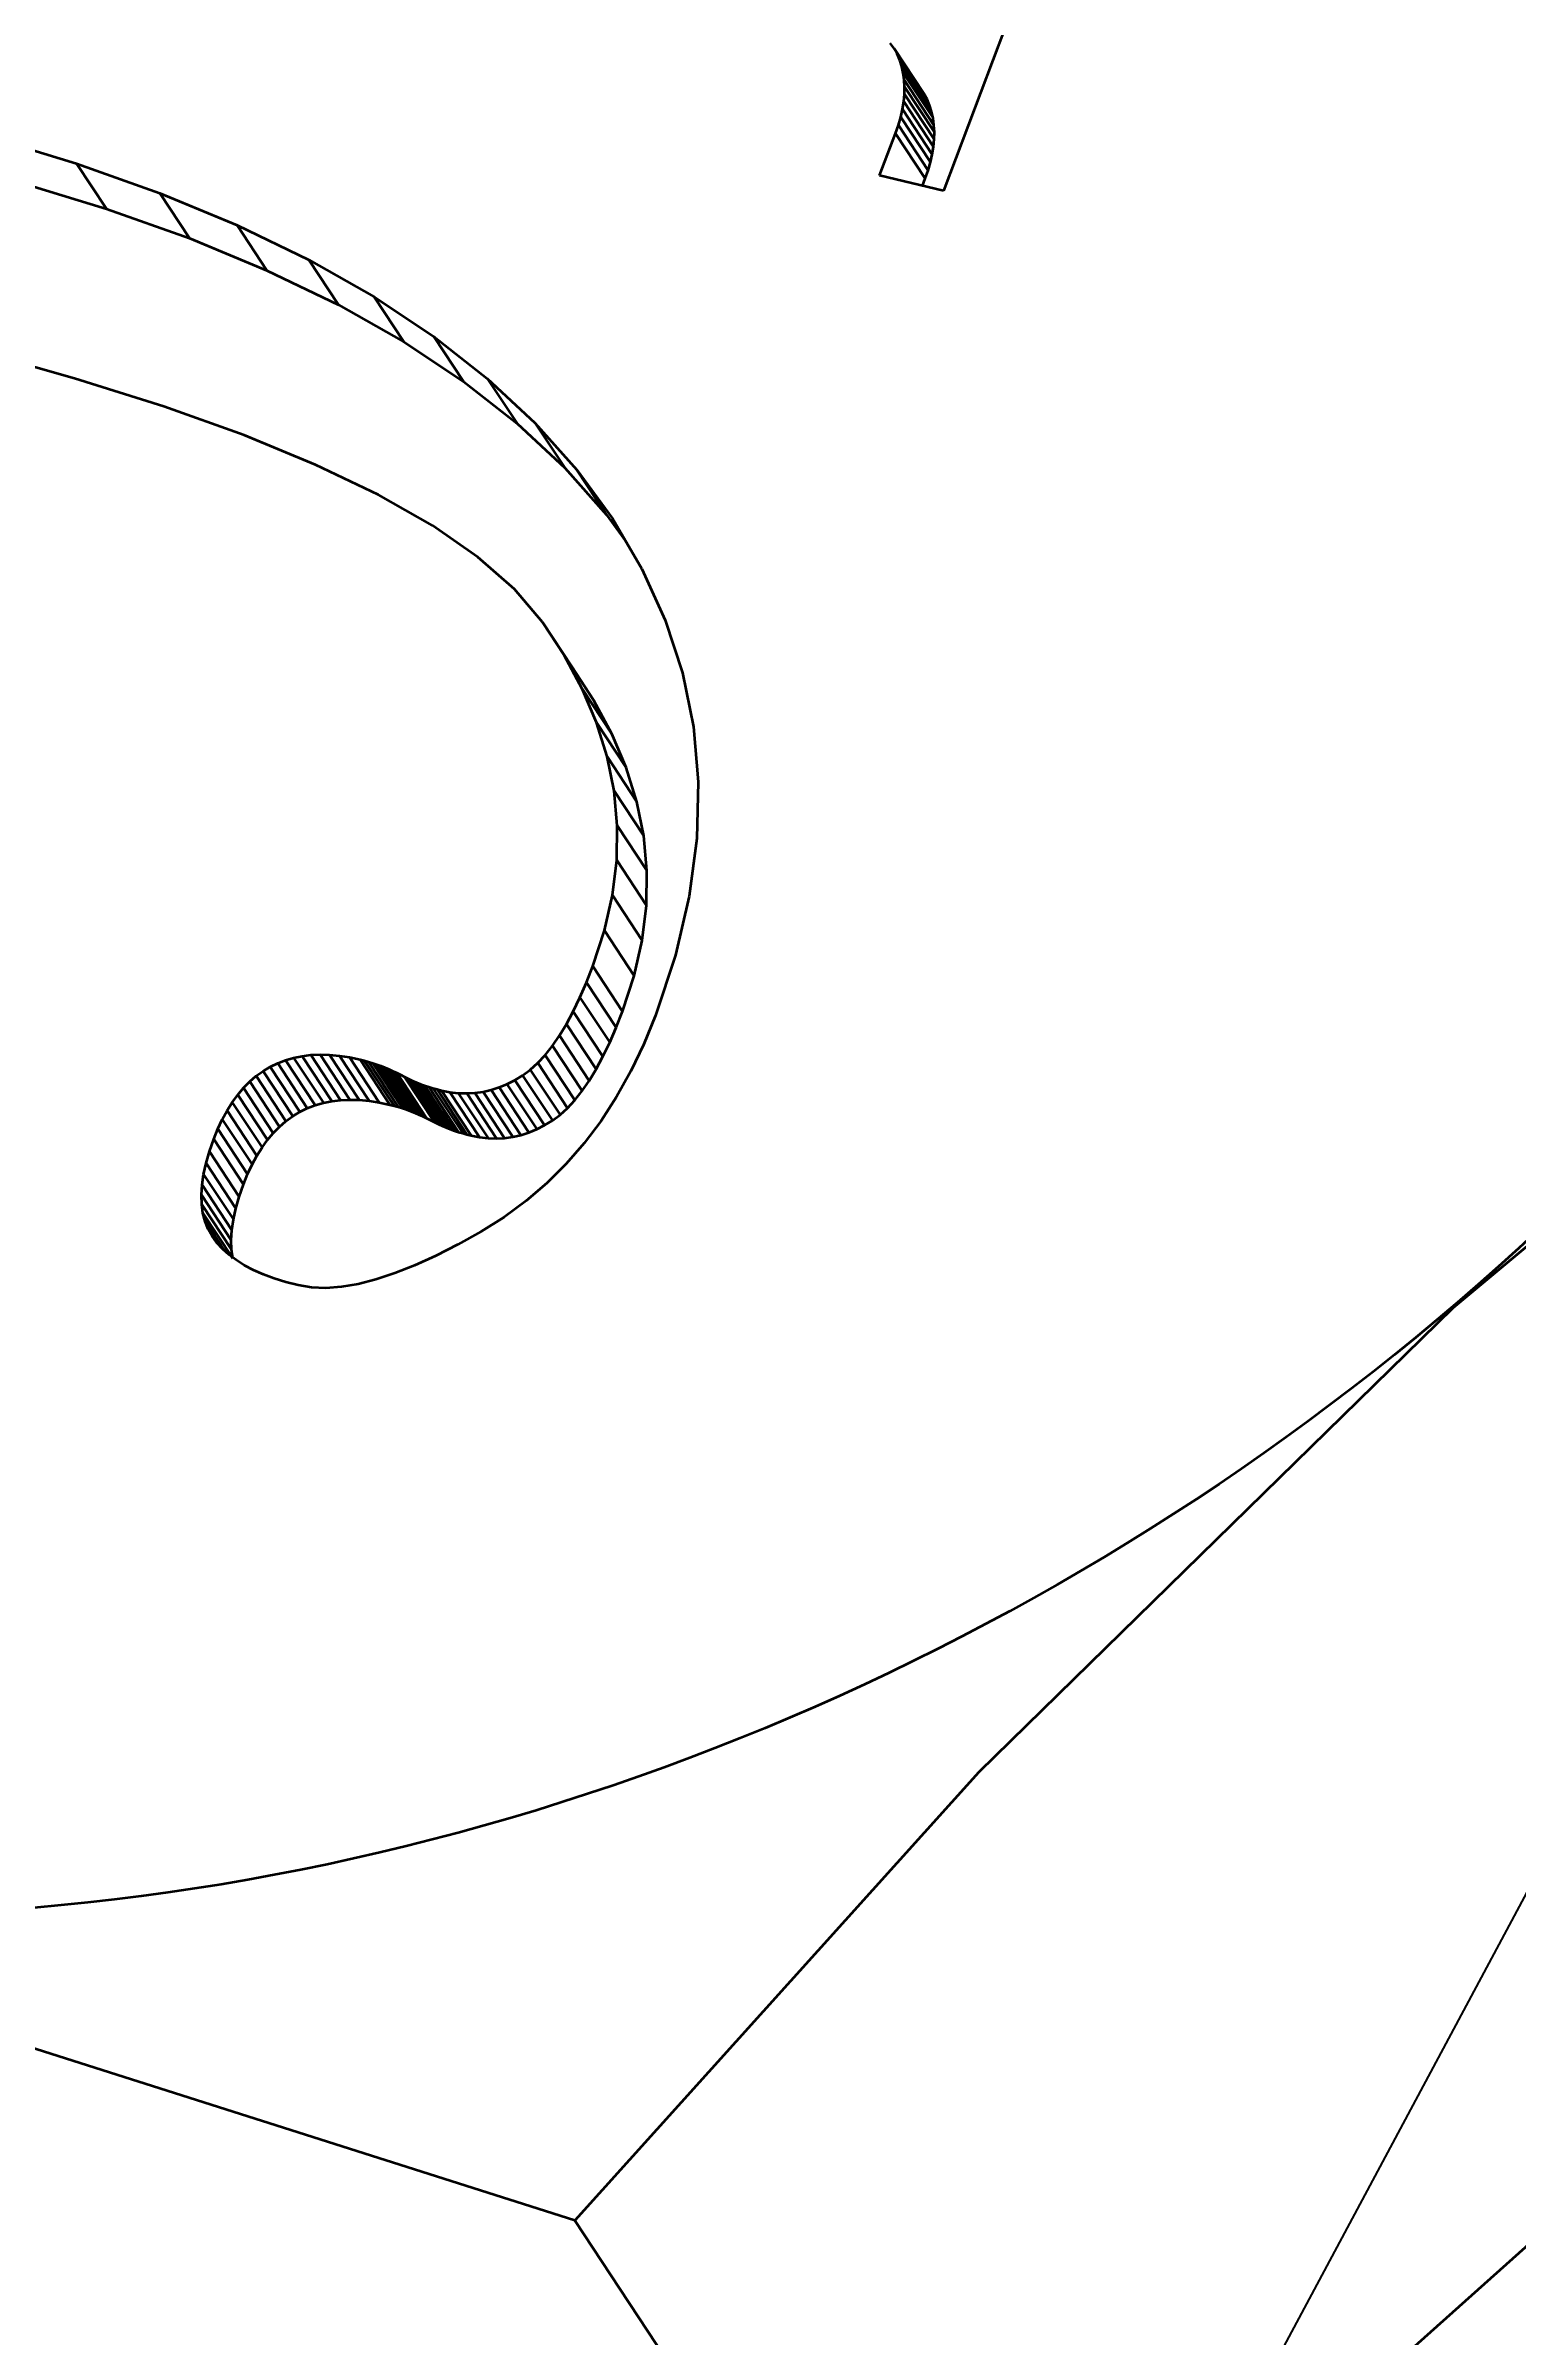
# Model space of a CAD drawing. Header units: millimetres. Extents: x 9439 to 18429, y 1498 to 3280.
# Drawn here: x 11100.33 to 11103.57, y 2327.66 to 2332.71 of the extents above; entities that cross this region are included whole.
import ezdxf

# ---------------------------------------------------------------- set-up
doc = ezdxf.new("R2010")
doc.units = ezdxf.units.MM
doc.layers.add('word_dim', color=253, linetype='Continuous')
doc.styles.get("Standard").update_dxf_attribs({"font": 'romans.shx', "bigfont": 'bigfont.shx'})
doc.dimstyles.new('RS1-6', dxfattribs={"dimscale": 6, "dimtxt": 3.5, "dimasz": 3, "dimexe": 1, "dimexo": 0, "dimgap": 1, "dimtad": 3, "dimdsep": 46, "dimtxsty": 'Standard', "dimblk1": 'OPEN', "dimblk2": 'OPEN', "dimsah": 1, "dimcen": 0, "dimclrd": 256, "dimclre": 256, "dimclrt": 3, "dimadec": 0, "dimazin": 0, "dimtfac": 1, "dimtmove": 0, "dimatfit": 3, "dimldrblk": 'OPEN', "dimfxl": 0, "dimtolj": 1, "dimtzin": 0, "dimarcsym": 0})

# ---------------------------------------------------------------- blocks, each defined once
blk = doc.blocks.new('A$C283119B7')
at = {"color": 7, "lineweight": 35, "ltscale": 0.019817}
blk.add_line((-73.5046, 213.1191), (-73.7842, 212.3774), dxfattribs=at)
at = {"color": 7, "lineweight": 35, "ltscale": 0.000356392}
blk.add_line((-73.8935, 212.6914), (-73.9019, 212.7029), dxfattribs=at)
at = {"color": 7, "lineweight": 35, "ltscale": 0.00035886}
blk.add_line((-73.8863, 212.679), (-73.8935, 212.6914), dxfattribs=at)
at = {"color": 7, "lineweight": 35, "ltscale": 0.002983}
for p, q in [((-73.8935, 212.6914), (-73.8278, 212.5918)), ((-73.873, 212.637), (-73.8073, 212.5374)), ((-73.8705, 212.5906), (-73.8048, 212.491)), ((-73.8788, 212.5399), (-73.8131, 212.4403)), ((-75.696, 212.4374), (-75.6303, 212.3378)), ((-75.5124, 212.3721), (-75.4467, 212.2725)), ((-75.1842, 212.2251), (-75.1186, 212.1255)), ((-74.9086, 212.0562), (-74.8429, 211.9566)), ((-74.6852, 211.8655), (-74.6195, 211.7659)), ((-74.5932, 211.7619), (-74.5275, 211.6623)), ((-74.5495, 211.2046), (-74.4838, 211.105)), ((-74.5319, 210.7456), (-74.4662, 210.646)), ((-74.5717, 210.6313), (-74.506, 210.5317)), ((-74.5575, 210.6671), (-74.4919, 210.5675)), ((-74.5861, 210.5981), (-74.5204, 210.4985)), ((-74.6159, 210.5395), (-74.5502, 210.4399)), ((-74.6469, 210.4914), (-74.5812, 210.3918)), ((-74.6313, 210.5141), (-74.5656, 210.4145)), ((-75.2692, 210.4453), (-75.2035, 210.3457)), ((-75.2355, 210.46), (-75.1698, 210.3604)), ((-75.1794, 210.4713), (-75.1137, 210.3717)), ((-75.0942, 210.4661), (-75.0285, 210.3665)), ((-75.071, 210.4612), (-75.0053, 210.3616)), ((-75.0617, 210.4588), (-74.996, 210.3592)), ((-75.0524, 210.4562), (-74.9867, 210.3566)), ((-75.0431, 210.4534), (-74.9775, 210.3538)), ((-75.0341, 210.4504), (-74.9684, 210.3508)), ((-75.0251, 210.447), (-74.9594, 210.3474)), ((-74.9899, 210.4316), (-74.9242, 210.332)), ((-74.6791, 210.4536), (-74.6134, 210.354)), ((-74.964, 210.4185), (-74.8983, 210.3189)), ((-74.9464, 210.4108), (-74.8808, 210.3112)), ((-74.8178, 210.3876), (-74.7521, 210.288)), ((-74.7643, 210.3999), (-74.6986, 210.3003)), ((-74.7296, 210.4158), (-74.664, 210.3162)), ((-75.3747, 210.329), (-75.309, 210.2294)), ((-75.3527, 210.3667), (-75.287, 210.2671)), ((-75.3844, 210.308), (-75.3188, 210.2084)), ((-75.4106, 210.2325), (-75.3449, 210.1329)), ((-75.4193, 210.1846), (-75.3537, 210.085)), ((-75.4159, 210.2079), (-75.3503, 210.1083)), ((-75.4201, 210.1418), (-75.3544, 210.0422))]:
    blk.add_line(p, q, dxfattribs=at)
at = {"color": 7, "lineweight": 35, "ltscale": 0.000364175}
for p, q in [((-73.8805, 212.6656), (-73.8863, 212.679)), ((-73.815, 212.566), (-73.8207, 212.5794))]:
    blk.add_line(p, q, dxfattribs=at)
at = {"color": 7, "lineweight": 35, "ltscale": 0.002981}
for p, q in [((-73.8863, 212.679), (-73.8207, 212.5794)), ((-73.8805, 212.6656), (-73.815, 212.566)), ((-73.8761, 212.6516), (-73.8106, 212.552)), ((-73.8709, 212.622), (-73.8053, 212.5224)), ((-73.87, 212.6065), (-73.8045, 212.5069)), ((-73.8748, 212.5573), (-73.8092, 212.4577)), ((-73.872, 212.5741), (-73.8064, 212.4745)), ((-73.8839, 212.5221), (-73.8184, 212.4224)), ((-75.3417, 212.3013), (-75.2762, 212.2017)), ((-75.0398, 212.1434), (-74.9743, 212.0438)), ((-74.7903, 211.9636), (-74.7248, 211.864)), ((-74.6685, 211.4262), (-74.6029, 211.3266)), ((-74.6206, 211.3529), (-74.5551, 211.2533)), ((-74.581, 211.279), (-74.5154, 211.1794)), ((-74.5262, 211.1295), (-74.4606, 211.0299)), ((-74.5109, 211.0539), (-74.4453, 210.9543)), ((-74.5039, 210.9777), (-74.4384, 210.8781)), ((-74.505, 210.9009), (-74.4395, 210.8013)), ((-75.2849, 210.4358), (-75.2194, 210.3362)), ((-75.2174, 210.4652), (-75.1519, 210.3656)), ((-75.1988, 210.4689), (-75.1332, 210.3693)), ((-75.1591, 210.4721), (-75.0935, 210.3725)), ((-75.1382, 210.4716), (-75.0727, 210.372)), ((-75.1165, 210.4695), (-75.0509, 210.3699)), ((-75.016, 210.4435), (-74.9505, 210.3439)), ((-75.0072, 210.4398), (-74.9417, 210.3402)), ((-74.9984, 210.4358), (-74.9329, 210.3362)), ((-74.6956, 210.4386), (-74.63, 210.339)), ((-75.3406, 210.3834), (-75.2751, 210.2838)), ((-75.3278, 210.3987), (-75.2622, 210.2991)), ((-75.3142, 210.4125), (-75.2487, 210.3129)), ((-75.3, 210.4249), (-75.2344, 210.3253)), ((-74.9727, 210.4227), (-74.9071, 210.3231)), ((-74.9552, 210.4145), (-74.8897, 210.3149)), ((-74.9285, 210.4039), (-74.8629, 210.3043)), ((-74.9193, 210.4009), (-74.8538, 210.3013)), ((-74.9102, 210.3981), (-74.8446, 210.2985)), ((-74.9009, 210.3955), (-74.8354, 210.2959)), ((-74.8915, 210.3931), (-74.826, 210.2935)), ((-74.8728, 210.3894), (-74.8073, 210.2898)), ((-74.8543, 210.3873), (-74.7887, 210.2877)), ((-74.7997, 210.3901), (-74.7342, 210.2905)), ((-74.7819, 210.3942), (-74.7163, 210.2946)), ((-74.7469, 210.4071), (-74.6813, 210.3075)), ((-74.7124, 210.4262), (-74.6469, 210.3266)), ((-75.403, 210.2584), (-75.3374, 210.1587)), ((-75.4207, 210.1625), (-75.3551, 210.0629)), ((-75.4174, 210.1224), (-75.3518, 210.0227))]:
    blk.add_line(p, q, dxfattribs=at)
at = {"color": 7, "lineweight": 35, "ltscale": 0.000368019}
blk.add_line((-73.8761, 212.6516), (-73.8805, 212.6656), dxfattribs=at)
at = {"color": 7, "lineweight": 35, "ltscale": 0.000371912}
blk.add_line((-73.873, 212.637), (-73.8761, 212.6516), dxfattribs=at)
at = {"color": 7, "lineweight": 35, "ltscale": 0.000379123}
blk.add_line((-73.8709, 212.622), (-73.873, 212.637), dxfattribs=at)
at = {"color": 7, "lineweight": 35, "ltscale": 0.000387971}
for p, q in [((-73.87, 212.6065), (-73.8709, 212.622)), ((-73.8045, 212.5069), (-73.8053, 212.5224))]:
    blk.add_line(p, q, dxfattribs=at)
at = {"color": 7, "lineweight": 35, "ltscale": 0.000398823}
blk.add_line((-73.8705, 212.5906), (-73.87, 212.6065), dxfattribs=at)
at = {"color": 7, "lineweight": 35, "ltscale": 0.000445455}
blk.add_line((-73.8788, 212.5399), (-73.8748, 212.5573), dxfattribs=at)
at = {"color": 7, "lineweight": 35, "ltscale": 0.000427798}
blk.add_line((-73.8748, 212.5573), (-73.872, 212.5741), dxfattribs=at)
at = {"color": 7, "lineweight": 35, "ltscale": 0.000412377}
blk.add_line((-73.872, 212.5741), (-73.8705, 212.5906), dxfattribs=at)
at = {"color": 7, "lineweight": 35, "ltscale": 0.000357421}
blk.add_line((-73.8207, 212.5794), (-73.8278, 212.5918), dxfattribs=at)
at = {"color": 7, "lineweight": 35, "ltscale": 0.000367928}
blk.add_line((-73.8106, 212.552), (-73.815, 212.566), dxfattribs=at)
at = {"color": 7, "lineweight": 35, "ltscale": 0.000372669}
blk.add_line((-73.8073, 212.5374), (-73.8106, 212.552), dxfattribs=at)
at = {"color": 7, "lineweight": 35, "ltscale": 0.005139}
blk.add_line((-75.8926, 212.4972), (-75.696, 212.4374), dxfattribs=at)
at = {"color": 7, "lineweight": 35, "ltscale": 0.002477}
blk.add_line((-73.9253, 212.411), (-73.8903, 212.5037), dxfattribs=at)
at = {"color": 7, "lineweight": 35, "ltscale": 0.00048485}
blk.add_line((-73.8903, 212.5037), (-73.8839, 212.5221), dxfattribs=at)
at = {"color": 7, "lineweight": 35, "ltscale": 0.002979}
for p, q in [((-73.8903, 212.5037), (-73.8249, 212.4041)), ((-74.5143, 210.8235), (-74.4489, 210.7239)), ((-74.6007, 210.5675), (-74.5353, 210.4679)), ((-75.2526, 210.4534), (-75.1872, 210.3538)), ((-74.6628, 210.4712), (-74.5973, 210.3716)), ((-74.9374, 210.4072), (-74.872, 210.3076)), ((-74.8358, 210.3867), (-74.7704, 210.2871)), ((-75.3639, 210.3486), (-75.2985, 210.249)), ((-75.3935, 210.2855), (-75.328, 210.1859))]:
    blk.add_line(p, q, dxfattribs=at)
at = {"color": 7, "lineweight": 35, "ltscale": 0.000464176}
blk.add_line((-73.8839, 212.5221), (-73.8788, 212.5399), dxfattribs=at)
at = {"color": 7, "lineweight": 35, "ltscale": 0.000378623}
blk.add_line((-73.8053, 212.5224), (-73.8073, 212.5374), dxfattribs=at)
at = {"color": 7, "lineweight": 35, "ltscale": 0.000398741}
blk.add_line((-73.8048, 212.491), (-73.8045, 212.5069), dxfattribs=at)
at = {"color": 7, "lineweight": 35, "ltscale": 0.000444775}
blk.add_line((-73.8131, 212.4403), (-73.8092, 212.4577), dxfattribs=at)
at = {"color": 7, "lineweight": 35, "ltscale": 0.000427704}
blk.add_line((-73.8092, 212.4577), (-73.8064, 212.4745), dxfattribs=at)
at = {"color": 7, "lineweight": 35, "ltscale": 0.000412754}
blk.add_line((-73.8064, 212.4745), (-73.8048, 212.491), dxfattribs=at)
at = {"color": 7, "lineweight": 35, "ltscale": 0.005142}
blk.add_line((-75.8271, 212.3976), (-75.6303, 212.3378), dxfattribs=at)
at = {"color": 7, "lineweight": 35, "ltscale": 0.004871}
for p, q in [((-75.696, 212.4374), (-75.5124, 212.3721)), ((-75.6303, 212.3378), (-75.4467, 212.2725))]:
    blk.add_line(p, q, dxfattribs=at)
at = {"color": 7, "lineweight": 35, "ltscale": 0.003627}
blk.add_line((-73.7842, 212.3774), (-73.9253, 212.411), dxfattribs=at)
at = {"color": 7, "lineweight": 35, "ltscale": 0.000418349}
blk.add_line((-73.8307, 212.3884), (-73.8249, 212.4041), dxfattribs=at)
at = {"color": 7, "lineweight": 35, "ltscale": 0.000485858}
blk.add_line((-73.8249, 212.4041), (-73.8184, 212.4224), dxfattribs=at)
at = {"color": 7, "lineweight": 35, "ltscale": 0.00046512}
blk.add_line((-73.8184, 212.4224), (-73.8131, 212.4403), dxfattribs=at)
at = {"color": 7, "lineweight": 35, "ltscale": 0.004619}
blk.add_line((-75.5124, 212.3721), (-75.3417, 212.3013), dxfattribs=at)
at = {"color": 7, "lineweight": 35, "ltscale": 0.004374}
blk.add_line((-75.3417, 212.3013), (-75.1842, 212.2251), dxfattribs=at)
at = {"color": 7, "lineweight": 35, "ltscale": 0.004616}
blk.add_line((-75.4467, 212.2725), (-75.2762, 212.2017), dxfattribs=at)
at = {"color": 7, "lineweight": 35, "ltscale": 0.004377}
blk.add_line((-75.2762, 212.2017), (-75.1186, 212.1255), dxfattribs=at)
at = {"color": 7, "lineweight": 35, "ltscale": 0.004148}
blk.add_line((-75.1842, 212.2251), (-75.0398, 212.1434), dxfattribs=at)
at = {"color": 7, "lineweight": 35, "ltscale": 0.003939}
blk.add_line((-75.0398, 212.1434), (-74.9086, 212.0562), dxfattribs=at)
at = {"color": 7, "lineweight": 35, "ltscale": 0.004145}
blk.add_line((-75.1186, 212.1255), (-74.9743, 212.0438), dxfattribs=at)
at = {"color": 7, "lineweight": 35, "ltscale": 0.003941}
blk.add_line((-74.9743, 212.0438), (-74.8429, 211.9566), dxfattribs=at)
at = {"color": 7, "lineweight": 35, "ltscale": 0.003756}
blk.add_line((-74.9086, 212.0562), (-74.7903, 211.9636), dxfattribs=at)
at = {"color": 7, "lineweight": 35, "ltscale": 0.005601}
blk.add_line((-75.7004, 211.9635), (-75.916, 212.0241), dxfattribs=at)
at = {"color": 7, "lineweight": 35, "ltscale": 0.005149}
blk.add_line((-75.5039, 211.9015), (-75.7004, 211.9635), dxfattribs=at)
at = {"color": 7, "lineweight": 35, "ltscale": 0.003754}
blk.add_line((-74.8429, 211.9566), (-74.7248, 211.864), dxfattribs=at)
at = {"color": 7, "lineweight": 35, "ltscale": 0.003594}
blk.add_line((-74.7903, 211.9636), (-74.6852, 211.8655), dxfattribs=at)
at = {"color": 7, "lineweight": 35, "ltscale": 0.004704}
blk.add_line((-75.3268, 211.838), (-75.5039, 211.9015), dxfattribs=at)
at = {"color": 7, "lineweight": 35, "ltscale": 0.003597}
blk.add_line((-74.7248, 211.864), (-74.6195, 211.7659), dxfattribs=at)
at = {"color": 7, "lineweight": 35, "ltscale": 0.003464}
for p, q in [((-74.6852, 211.8655), (-74.5932, 211.7619)), ((-74.6195, 211.7659), (-74.5275, 211.6623))]:
    blk.add_line(p, q, dxfattribs=at)
at = {"color": 7, "lineweight": 35, "ltscale": 0.00427}
blk.add_line((-75.1689, 211.773), (-75.3268, 211.838), dxfattribs=at)
at = {"color": 7, "lineweight": 35, "ltscale": 0.003841}
blk.add_line((-75.0303, 211.7066), (-75.1689, 211.773), dxfattribs=at)
at = {"color": 7, "lineweight": 35, "ltscale": 0.003335}
blk.add_line((-74.5932, 211.7619), (-74.5144, 211.6542), dxfattribs=at)
at = {"color": 7, "lineweight": 35, "ltscale": 0.003431}
blk.add_line((-74.911, 211.6387), (-75.0303, 211.7066), dxfattribs=at)
at = {"color": 7, "lineweight": 35, "ltscale": 0.003044}
blk.add_line((-74.8109, 211.5694), (-74.911, 211.6387), dxfattribs=at)
at = {"color": 7, "lineweight": 35, "ltscale": 0.001822}
blk.add_line((-74.5275, 211.6623), (-74.4845, 211.6035), dxfattribs=at)
at = {"color": 7, "lineweight": 35, "ltscale": 0.003207}
blk.add_line((-74.5144, 211.6542), (-74.4494, 211.5437), dxfattribs=at)
at = {"color": 7, "lineweight": 35, "ltscale": 0.002686}
blk.add_line((-74.7301, 211.4985), (-74.8109, 211.5694), dxfattribs=at)
at = {"color": 7, "lineweight": 35, "ltscale": 0.003112}
blk.add_line((-74.4494, 211.5437), (-74.3979, 211.4304), dxfattribs=at)
at = {"color": 7, "lineweight": 35, "ltscale": 0.002376}
blk.add_line((-74.6685, 211.4262), (-74.7301, 211.4985), dxfattribs=at)
at = {"color": 7, "lineweight": 35, "ltscale": 0.002188}
for p, q in [((-74.6206, 211.3529), (-74.6685, 211.4262)), ((-74.5551, 211.2533), (-74.6029, 211.3266))]:
    blk.add_line(p, q, dxfattribs=at)
at = {"color": 7, "lineweight": 35, "ltscale": 0.003054}
blk.add_line((-74.3979, 211.4304), (-74.36, 211.3142), dxfattribs=at)
at = {"color": 7, "lineweight": 35, "ltscale": 0.002097}
for p, q in [((-74.581, 211.279), (-74.6206, 211.3529)), ((-74.5154, 211.1794), (-74.5551, 211.2533))]:
    blk.add_line(p, q, dxfattribs=at)
at = {"color": 7, "lineweight": 35, "ltscale": 0.003035}
blk.add_line((-74.36, 211.3142), (-74.3358, 211.1953), dxfattribs=at)
at = {"color": 7, "lineweight": 35, "ltscale": 0.002022}
blk.add_line((-74.5495, 211.2046), (-74.581, 211.279), dxfattribs=at)
at = {"color": 7, "lineweight": 35, "ltscale": 0.001964}
blk.add_line((-74.5262, 211.1295), (-74.5495, 211.2046), dxfattribs=at)
at = {"color": 7, "lineweight": 35, "ltscale": 0.003056}
blk.add_line((-74.3358, 211.1953), (-74.3252, 211.0735), dxfattribs=at)
at = {"color": 7, "lineweight": 35, "ltscale": 0.002023}
blk.add_line((-74.4838, 211.105), (-74.5154, 211.1794), dxfattribs=at)
at = {"color": 7, "lineweight": 35, "ltscale": 0.001929}
for p, q in [((-74.5109, 211.0539), (-74.5262, 211.1295)), ((-74.4453, 210.9543), (-74.4606, 211.0299))]:
    blk.add_line(p, q, dxfattribs=at)
at = {"color": 7, "lineweight": 35, "ltscale": 0.001963}
blk.add_line((-74.4606, 211.0299), (-74.4838, 211.105), dxfattribs=at)
at = {"color": 7, "lineweight": 35, "ltscale": 0.001913}
for p, q in [((-74.5039, 210.9777), (-74.5109, 211.0539)), ((-74.4384, 210.8781), (-74.4453, 210.9543))]:
    blk.add_line(p, q, dxfattribs=at)
at = {"color": 7, "lineweight": 35, "ltscale": 0.003116}
blk.add_line((-74.3252, 211.0735), (-74.3283, 210.9489), dxfattribs=at)
at = {"color": 7, "lineweight": 35, "ltscale": 0.00192}
for p, q in [((-74.505, 210.9009), (-74.5039, 210.9777)), ((-74.4395, 210.8013), (-74.4384, 210.8781))]:
    blk.add_line(p, q, dxfattribs=at)
at = {"color": 7, "lineweight": 35, "ltscale": 0.003211}
blk.add_line((-74.3283, 210.9489), (-74.3449, 210.8215), dxfattribs=at)
at = {"color": 7, "lineweight": 35, "ltscale": 0.001948}
blk.add_line((-74.5143, 210.8235), (-74.505, 210.9009), dxfattribs=at)
at = {"color": 7, "lineweight": 35, "ltscale": 0.001997}
blk.add_line((-74.5319, 210.7456), (-74.5143, 210.8235), dxfattribs=at)
at = {"color": 7, "lineweight": 35, "ltscale": 0.001949}
blk.add_line((-74.4489, 210.7239), (-74.4395, 210.8013), dxfattribs=at)
at = {"color": 7, "lineweight": 35, "ltscale": 0.003343}
blk.add_line((-74.3449, 210.8215), (-74.3752, 210.6913), dxfattribs=at)
at = {"color": 7, "lineweight": 35, "ltscale": 0.002064}
for p, q in [((-74.5575, 210.6671), (-74.5319, 210.7456)), ((-74.4919, 210.5675), (-74.4662, 210.646))]:
    blk.add_line(p, q, dxfattribs=at)
at = {"color": 7, "lineweight": 35, "ltscale": 0.001996}
blk.add_line((-74.4662, 210.646), (-74.4489, 210.7239), dxfattribs=at)
at = {"color": 7, "lineweight": 35, "ltscale": 0.003502}
blk.add_line((-74.3752, 210.6913), (-74.4191, 210.5583), dxfattribs=at)
at = {"color": 7, "lineweight": 35, "ltscale": 0.000904212}
for p, q in [((-74.5861, 210.5981), (-74.5717, 210.6313)), ((-74.5204, 210.4985), (-74.506, 210.5317))]:
    blk.add_line(p, q, dxfattribs=at)
at = {"color": 7, "lineweight": 35, "ltscale": 0.000962312}
blk.add_line((-74.5717, 210.6313), (-74.5575, 210.6671), dxfattribs=at)
at = {"color": 7, "lineweight": 35, "ltscale": 0.00084817}
blk.add_line((-74.6007, 210.5675), (-74.5861, 210.5981), dxfattribs=at)
at = {"color": 7, "lineweight": 35, "ltscale": 0.000742475}
blk.add_line((-74.6313, 210.5141), (-74.6159, 210.5395), dxfattribs=at)
at = {"color": 7, "lineweight": 35, "ltscale": 0.000795233}
blk.add_line((-74.6159, 210.5395), (-74.6007, 210.5675), dxfattribs=at)
at = {"color": 7, "lineweight": 35, "ltscale": 0.000962401}
blk.add_line((-74.506, 210.5317), (-74.4919, 210.5675), dxfattribs=at)
at = {"color": 7, "lineweight": 35, "ltscale": 0.001707}
blk.add_line((-74.4191, 210.5583), (-74.445, 210.4951), dxfattribs=at)
at = {"color": 7, "lineweight": 35, "ltscale": 0.000641725}
blk.add_line((-74.6628, 210.4712), (-74.6469, 210.4914), dxfattribs=at)
at = {"color": 7, "lineweight": 35, "ltscale": 0.000690621}
for p, q in [((-74.6469, 210.4914), (-74.6313, 210.5141)), ((-74.5812, 210.3918), (-74.5656, 210.4145))]:
    blk.add_line(p, q, dxfattribs=at)
at = {"color": 7, "lineweight": 35, "ltscale": 0.000850738}
blk.add_line((-74.5353, 210.4679), (-74.5204, 210.4985), dxfattribs=at)
at = {"color": 7, "lineweight": 35, "ltscale": 0.001657}
blk.add_line((-74.445, 210.4951), (-74.4737, 210.4354), dxfattribs=at)
at = {"color": 7, "lineweight": 35, "ltscale": 0.143866}
blk.add_line((-73.7963, 206.6843), (-69.5053, 210.5188), dxfattribs=at)
at = {"color": 7, "lineweight": 35, "ltscale": 0.000464558}
blk.add_line((-75.3, 210.4249), (-75.2849, 210.4358), dxfattribs=at)
at = {"color": 7, "lineweight": 35, "ltscale": 0.000459751}
blk.add_line((-75.2849, 210.4358), (-75.2692, 210.4453), dxfattribs=at)
at = {"color": 7, "lineweight": 35, "ltscale": 0.000461331}
blk.add_line((-75.2692, 210.4453), (-75.2526, 210.4534), dxfattribs=at)
at = {"color": 7, "lineweight": 35, "ltscale": 0.000458339}
blk.add_line((-75.2526, 210.4534), (-75.2355, 210.46), dxfattribs=at)
at = {"color": 7, "lineweight": 35, "ltscale": 0.000469966}
blk.add_line((-75.2355, 210.46), (-75.2174, 210.4652), dxfattribs=at)
at = {"color": 7, "lineweight": 35, "ltscale": 0.000476032}
for p, q in [((-75.2174, 210.4652), (-75.1988, 210.4689)), ((-75.1519, 210.3656), (-75.1332, 210.3693))]:
    blk.add_line(p, q, dxfattribs=at)
at = {"color": 7, "lineweight": 35, "ltscale": 0.000488727}
blk.add_line((-75.1988, 210.4689), (-75.1794, 210.4713), dxfattribs=at)
at = {"color": 7, "lineweight": 35, "ltscale": 0.000507034}
blk.add_line((-75.1794, 210.4713), (-75.1591, 210.4721), dxfattribs=at)
at = {"color": 7, "lineweight": 35, "ltscale": 0.000522036}
for p, q in [((-75.1591, 210.4721), (-75.1382, 210.4716)), ((-75.0935, 210.3725), (-75.0727, 210.372))]:
    blk.add_line(p, q, dxfattribs=at)
at = {"color": 7, "lineweight": 35, "ltscale": 0.000545542}
for p, q in [((-75.1382, 210.4716), (-75.1165, 210.4695)), ((-75.0727, 210.372), (-75.0509, 210.3699))]:
    blk.add_line(p, q, dxfattribs=at)
at = {"color": 7, "lineweight": 35, "ltscale": 0.000565116}
blk.add_line((-75.1165, 210.4695), (-75.0942, 210.4661), dxfattribs=at)
at = {"color": 7, "lineweight": 35, "ltscale": 0.000592662}
for p, q in [((-75.0942, 210.4661), (-75.071, 210.4612)), ((-75.0285, 210.3665), (-75.0053, 210.3616))]:
    blk.add_line(p, q, dxfattribs=at)
at = {"color": 7, "lineweight": 35, "ltscale": 0.000239258}
for p, q in [((-75.071, 210.4612), (-75.0617, 210.4588)), ((-75.0053, 210.3616), (-74.996, 210.3592))]:
    blk.add_line(p, q, dxfattribs=at)
at = {"color": 7, "lineweight": 35, "ltscale": 0.000240855}
for p, q in [((-75.0617, 210.4588), (-75.0524, 210.4562)), ((-74.9102, 210.3981), (-74.9009, 210.3955))]:
    blk.add_line(p, q, dxfattribs=at)
at = {"color": 7, "lineweight": 35, "ltscale": 0.000242405}
blk.add_line((-75.0524, 210.4562), (-75.0431, 210.4534), dxfattribs=at)
at = {"color": 7, "lineweight": 35, "ltscale": 0.0002384}
blk.add_line((-75.0431, 210.4534), (-75.0341, 210.4504), dxfattribs=at)
at = {"color": 7, "lineweight": 35, "ltscale": 0.000240491}
blk.add_line((-75.0341, 210.4504), (-75.0251, 210.447), dxfattribs=at)
at = {"color": 7, "lineweight": 35, "ltscale": 0.00024231}
blk.add_line((-75.0251, 210.447), (-75.016, 210.4435), dxfattribs=at)
at = {"color": 7, "lineweight": 35, "ltscale": 0.000238665}
for p, q in [((-75.016, 210.4435), (-75.0072, 210.4398)), ((-74.9505, 210.3439), (-74.9417, 210.3402))]:
    blk.add_line(p, q, dxfattribs=at)
at = {"color": 7, "lineweight": 35, "ltscale": 0.000241192}
for p, q in [((-75.0072, 210.4398), (-74.9984, 210.4358)), ((-74.9417, 210.3402), (-74.9329, 210.3362))]:
    blk.add_line(p, q, dxfattribs=at)
at = {"color": 7, "lineweight": 35, "ltscale": 0.000238286}
blk.add_line((-74.9984, 210.4358), (-74.9899, 210.4316), dxfattribs=at)
at = {"color": 7, "lineweight": 35, "ltscale": 0.000243543}
blk.add_line((-74.9899, 210.4316), (-74.9812, 210.4272), dxfattribs=at)
at = {"color": 7, "lineweight": 35, "ltscale": 0.000241096}
for p, q in [((-74.9812, 210.4272), (-74.9727, 210.4227)), ((-74.9157, 210.3276), (-74.9071, 210.3231))]:
    blk.add_line(p, q, dxfattribs=at)
at = {"color": 7, "lineweight": 35, "ltscale": 0.000523015}
for p, q in [((-74.7124, 210.4262), (-74.6956, 210.4386)), ((-74.6469, 210.3266), (-74.63, 210.339))]:
    blk.add_line(p, q, dxfattribs=at)
at = {"color": 7, "lineweight": 35, "ltscale": 0.000557281}
blk.add_line((-74.6956, 210.4386), (-74.6791, 210.4536), dxfattribs=at)
at = {"color": 7, "lineweight": 35, "ltscale": 0.000600708}
blk.add_line((-74.6791, 210.4536), (-74.6628, 210.4712), dxfattribs=at)
at = {"color": 7, "lineweight": 35, "ltscale": 0.000742556}
blk.add_line((-74.5656, 210.4145), (-74.5502, 210.4399), dxfattribs=at)
at = {"color": 7, "lineweight": 35, "ltscale": 0.000792347}
blk.add_line((-74.5502, 210.4399), (-74.5353, 210.4679), dxfattribs=at)
at = {"color": 7, "lineweight": 35, "ltscale": 0.001612}
blk.add_line((-74.4737, 210.4354), (-74.5052, 210.3791), dxfattribs=at)
at = {"color": 7, "lineweight": 35, "ltscale": 0.000515519}
blk.add_line((-75.3527, 210.3667), (-75.3406, 210.3834), dxfattribs=at)
at = {"color": 7, "lineweight": 35, "ltscale": 0.000498194}
for p, q in [((-75.3406, 210.3834), (-75.3278, 210.3987)), ((-75.2751, 210.2838), (-75.2622, 210.2991))]:
    blk.add_line(p, q, dxfattribs=at)
at = {"color": 7, "lineweight": 35, "ltscale": 0.000483665}
for p, q in [((-75.3278, 210.3987), (-75.3142, 210.4125)), ((-75.2622, 210.2991), (-75.2487, 210.3129))]:
    blk.add_line(p, q, dxfattribs=at)
at = {"color": 7, "lineweight": 35, "ltscale": 0.00047269}
for p, q in [((-75.3142, 210.4125), (-75.3, 210.4249)), ((-75.2487, 210.3129), (-75.2344, 210.3253))]:
    blk.add_line(p, q, dxfattribs=at)
at = {"color": 7, "lineweight": 35, "ltscale": 0.000240651}
blk.add_line((-74.9727, 210.4227), (-74.964, 210.4185), dxfattribs=at)
at = {"color": 7, "lineweight": 35, "ltscale": 0.000241153}
blk.add_line((-74.964, 210.4185), (-74.9552, 210.4145), dxfattribs=at)
at = {"color": 7, "lineweight": 35, "ltscale": 0.000239039}
blk.add_line((-74.9552, 210.4145), (-74.9464, 210.4108), dxfattribs=at)
at = {"color": 7, "lineweight": 35, "ltscale": 0.000242344}
blk.add_line((-74.9464, 210.4108), (-74.9374, 210.4072), dxfattribs=at)
at = {"color": 7, "lineweight": 35, "ltscale": 0.000237594}
blk.add_line((-74.9374, 210.4072), (-74.9285, 210.4039), dxfattribs=at)
at = {"color": 7, "lineweight": 35, "ltscale": 0.000241353}
for p, q in [((-74.9285, 210.4039), (-74.9193, 210.4009)), ((-74.8629, 210.3043), (-74.8538, 210.3013))]:
    blk.add_line(p, q, dxfattribs=at)
at = {"color": 7, "lineweight": 35, "ltscale": 0.000239431}
for p, q in [((-74.9193, 210.4009), (-74.9102, 210.3981)), ((-74.8538, 210.3013), (-74.8446, 210.2985))]:
    blk.add_line(p, q, dxfattribs=at)
at = {"color": 7, "lineweight": 35, "ltscale": 0.000242217}
for p, q in [((-74.9009, 210.3955), (-74.8915, 210.3931)), ((-74.8354, 210.2959), (-74.826, 210.2935))]:
    blk.add_line(p, q, dxfattribs=at)
at = {"color": 7, "lineweight": 35, "ltscale": 0.000475957}
for p, q in [((-74.8915, 210.3931), (-74.8728, 210.3894)), ((-74.826, 210.2935), (-74.8073, 210.2898))]:
    blk.add_line(p, q, dxfattribs=at)
at = {"color": 7, "lineweight": 35, "ltscale": 0.000466975}
blk.add_line((-74.8728, 210.3894), (-74.8543, 210.3873), dxfattribs=at)
at = {"color": 7, "lineweight": 35, "ltscale": 0.000461062}
blk.add_line((-74.8543, 210.3873), (-74.8358, 210.3867), dxfattribs=at)
at = {"color": 7, "lineweight": 35, "ltscale": 0.00045232}
blk.add_line((-74.8358, 210.3867), (-74.8178, 210.3876), dxfattribs=at)
at = {"color": 7, "lineweight": 35, "ltscale": 0.00045592}
blk.add_line((-74.8178, 210.3876), (-74.7997, 210.3901), dxfattribs=at)
at = {"color": 7, "lineweight": 35, "ltscale": 0.000457263}
for p, q in [((-74.7997, 210.3901), (-74.7819, 210.3942)), ((-74.7342, 210.2905), (-74.7163, 210.2946))]:
    blk.add_line(p, q, dxfattribs=at)
at = {"color": 7, "lineweight": 35, "ltscale": 0.000461447}
blk.add_line((-74.7819, 210.3942), (-74.7643, 210.3999), dxfattribs=at)
at = {"color": 7, "lineweight": 35, "ltscale": 0.000472086}
blk.add_line((-74.7643, 210.3999), (-74.7469, 210.4071), dxfattribs=at)
at = {"color": 7, "lineweight": 35, "ltscale": 0.000482806}
blk.add_line((-74.7469, 210.4071), (-74.7296, 210.4158), dxfattribs=at)
at = {"color": 7, "lineweight": 35, "ltscale": 0.000501848}
blk.add_line((-74.7296, 210.4158), (-74.7124, 210.4262), dxfattribs=at)
at = {"color": 7, "lineweight": 35, "ltscale": 0.000645516}
blk.add_line((-74.5973, 210.3716), (-74.5812, 210.3918), dxfattribs=at)
at = {"color": 7, "lineweight": 35, "ltscale": 0.001574}
blk.add_line((-74.5052, 210.3791), (-74.5395, 210.3263), dxfattribs=at)
at = {"color": 7, "lineweight": 35, "ltscale": 0.000579334}
blk.add_line((-75.3844, 210.308), (-75.3747, 210.329), dxfattribs=at)
at = {"color": 7, "lineweight": 35, "ltscale": 0.00055793}
blk.add_line((-75.3747, 210.329), (-75.3639, 210.3486), dxfattribs=at)
at = {"color": 7, "lineweight": 35, "ltscale": 0.000533514}
blk.add_line((-75.3639, 210.3486), (-75.3527, 210.3667), dxfattribs=at)
at = {"color": 7, "lineweight": 35, "ltscale": 0.000464502}
blk.add_line((-75.2344, 210.3253), (-75.2194, 210.3362), dxfattribs=at)
at = {"color": 7, "lineweight": 35, "ltscale": 0.000462416}
blk.add_line((-75.2194, 210.3362), (-75.2035, 210.3457), dxfattribs=at)
at = {"color": 7, "lineweight": 35, "ltscale": 0.000455847}
blk.add_line((-75.2035, 210.3457), (-75.1872, 210.3538), dxfattribs=at)
at = {"color": 7, "lineweight": 35, "ltscale": 0.000464034}
blk.add_line((-75.1872, 210.3538), (-75.1698, 210.3604), dxfattribs=at)
at = {"color": 7, "lineweight": 35, "ltscale": 0.000467034}
blk.add_line((-75.1698, 210.3604), (-75.1519, 210.3656), dxfattribs=at)
at = {"color": 7, "lineweight": 35, "ltscale": 0.000491746}
blk.add_line((-75.1332, 210.3693), (-75.1137, 210.3717), dxfattribs=at)
at = {"color": 7, "lineweight": 35, "ltscale": 0.000503989}
blk.add_line((-75.1137, 210.3717), (-75.0935, 210.3725), dxfattribs=at)
at = {"color": 7, "lineweight": 35, "ltscale": 0.000568132}
blk.add_line((-75.0509, 210.3699), (-75.0285, 210.3665), dxfattribs=at)
at = {"color": 7, "lineweight": 35, "ltscale": 0.000240881}
blk.add_line((-74.996, 210.3592), (-74.9867, 210.3566), dxfattribs=at)
at = {"color": 7, "lineweight": 35, "ltscale": 0.000242377}
blk.add_line((-74.9867, 210.3566), (-74.9775, 210.3538), dxfattribs=at)
at = {"color": 7, "lineweight": 35, "ltscale": 0.000238431}
blk.add_line((-74.9775, 210.3538), (-74.9684, 210.3508), dxfattribs=at)
at = {"color": 7, "lineweight": 35, "ltscale": 0.000240458}
for p, q in [((-74.9684, 210.3508), (-74.9594, 210.3474)), ((-74.872, 210.3076), (-74.8629, 210.3043))]:
    blk.add_line(p, q, dxfattribs=at)
at = {"color": 7, "lineweight": 35, "ltscale": 0.000239503}
blk.add_line((-74.9594, 210.3474), (-74.9505, 210.3439), dxfattribs=at)
at = {"color": 7, "lineweight": 35, "ltscale": 0.000241026}
blk.add_line((-74.9329, 210.3362), (-74.9242, 210.332), dxfattribs=at)
at = {"color": 7, "lineweight": 35, "ltscale": 0.000240788}
blk.add_line((-74.9242, 210.332), (-74.9157, 210.3276), dxfattribs=at)
at = {"color": 7, "lineweight": 35, "ltscale": 0.000499234}
blk.add_line((-74.664, 210.3162), (-74.6469, 210.3266), dxfattribs=at)
at = {"color": 7, "lineweight": 35, "ltscale": 0.000559477}
blk.add_line((-74.63, 210.339), (-74.6134, 210.354), dxfattribs=at)
at = {"color": 7, "lineweight": 35, "ltscale": 0.00059657}
blk.add_line((-74.6134, 210.354), (-74.5973, 210.3716), dxfattribs=at)
at = {"color": 7, "lineweight": 35, "ltscale": 0.001545}
blk.add_line((-74.5395, 210.3263), (-74.5766, 210.2769), dxfattribs=at)
at = {"color": 7, "lineweight": 35, "ltscale": 0.000720251}
blk.add_line((-75.403, 210.2584), (-75.3935, 210.2855), dxfattribs=at)
at = {"color": 7, "lineweight": 35, "ltscale": 0.000605057}
blk.add_line((-75.3935, 210.2855), (-75.3844, 210.308), dxfattribs=at)
at = {"color": 7, "lineweight": 35, "ltscale": 0.000513737}
blk.add_line((-75.287, 210.2671), (-75.2751, 210.2838), dxfattribs=at)
at = {"color": 7, "lineweight": 35, "ltscale": 0.000243402}
blk.add_line((-74.9071, 210.3231), (-74.8983, 210.3189), dxfattribs=at)
at = {"color": 7, "lineweight": 35, "ltscale": 0.000238376}
blk.add_line((-74.8983, 210.3189), (-74.8897, 210.3149), dxfattribs=at)
at = {"color": 7, "lineweight": 35, "ltscale": 0.000241885}
blk.add_line((-74.8897, 210.3149), (-74.8808, 210.3112), dxfattribs=at)
at = {"color": 7, "lineweight": 35, "ltscale": 0.000236667}
blk.add_line((-74.8808, 210.3112), (-74.872, 210.3076), dxfattribs=at)
at = {"color": 7, "lineweight": 35, "ltscale": 0.000240829}
blk.add_line((-74.8446, 210.2985), (-74.8354, 210.2959), dxfattribs=at)
at = {"color": 7, "lineweight": 35, "ltscale": 0.000466986}
blk.add_line((-74.8073, 210.2898), (-74.7887, 210.2877), dxfattribs=at)
at = {"color": 7, "lineweight": 35, "ltscale": 0.000458008}
blk.add_line((-74.7887, 210.2877), (-74.7704, 210.2871), dxfattribs=at)
at = {"color": 7, "lineweight": 35, "ltscale": 0.000458409}
blk.add_line((-74.7704, 210.2871), (-74.7521, 210.288), dxfattribs=at)
at = {"color": 7, "lineweight": 35, "ltscale": 0.00045291}
blk.add_line((-74.7521, 210.288), (-74.7342, 210.2905), dxfattribs=at)
at = {"color": 7, "lineweight": 35, "ltscale": 0.000464354}
blk.add_line((-74.7163, 210.2946), (-74.6986, 210.3003), dxfattribs=at)
at = {"color": 7, "lineweight": 35, "ltscale": 0.000469267}
blk.add_line((-74.6986, 210.3003), (-74.6813, 210.3075), dxfattribs=at)
at = {"color": 7, "lineweight": 35, "ltscale": 0.000485527}
blk.add_line((-74.6813, 210.3075), (-74.664, 210.3162), dxfattribs=at)
at = {"color": 7, "lineweight": 35, "ltscale": 0.00152}
blk.add_line((-74.5766, 210.2769), (-74.6164, 210.2309), dxfattribs=at)
at = {"color": 7, "lineweight": 35, "ltscale": 0.000629699}
blk.add_line((-75.4159, 210.2079), (-75.4106, 210.2325), dxfattribs=at)
at = {"color": 7, "lineweight": 35, "ltscale": 0.000673615}
blk.add_line((-75.4106, 210.2325), (-75.403, 210.2584), dxfattribs=at)
at = {"color": 7, "lineweight": 35, "ltscale": 0.000579248}
blk.add_line((-75.3188, 210.2084), (-75.309, 210.2294), dxfattribs=at)
at = {"color": 7, "lineweight": 35, "ltscale": 0.000555018}
blk.add_line((-75.309, 210.2294), (-75.2985, 210.249), dxfattribs=at)
at = {"color": 7, "lineweight": 35, "ltscale": 0.000536832}
blk.add_line((-75.2985, 210.249), (-75.287, 210.2671), dxfattribs=at)
at = {"color": 7, "lineweight": 35, "ltscale": 0.001506}
blk.add_line((-74.6164, 210.2309), (-74.6591, 210.1885), dxfattribs=at)
at = {"color": 7, "lineweight": 35, "ltscale": 0.000551769}
blk.add_line((-75.4207, 210.1625), (-75.4193, 210.1846), dxfattribs=at)
at = {"color": 7, "lineweight": 35, "ltscale": 0.00058921}
blk.add_line((-75.4193, 210.1846), (-75.4159, 210.2079), dxfattribs=at)
at = {"color": 7, "lineweight": 35, "ltscale": 0.000719248}
blk.add_line((-75.3374, 210.1587), (-75.328, 210.1859), dxfattribs=at)
at = {"color": 7, "lineweight": 35, "ltscale": 0.000607361}
blk.add_line((-75.328, 210.1859), (-75.3188, 210.2084), dxfattribs=at)
at = {"color": 7, "lineweight": 35, "ltscale": 0.001497}
blk.add_line((-74.6591, 210.1885), (-74.7045, 210.1494), dxfattribs=at)
at = {"color": 7, "lineweight": 35, "ltscale": 0.000518547}
blk.add_line((-75.4201, 210.1418), (-75.4207, 210.1625), dxfattribs=at)
at = {"color": 7, "lineweight": 35, "ltscale": 0.000490891}
blk.add_line((-75.4174, 210.1224), (-75.4201, 210.1418), dxfattribs=at)
at = {"color": 7, "lineweight": 35, "ltscale": 0.000629605}
blk.add_line((-75.3503, 210.1083), (-75.3449, 210.1329), dxfattribs=at)
at = {"color": 7, "lineweight": 35, "ltscale": 0.000672856}
blk.add_line((-75.3449, 210.1329), (-75.3374, 210.1587), dxfattribs=at)
at = {"color": 7, "lineweight": 35, "ltscale": 0.001501}
blk.add_line((-74.7045, 210.1494), (-74.7528, 210.1138), dxfattribs=at)
at = {"color": 7, "lineweight": 35, "ltscale": 0.000469359}
blk.add_line((-75.4128, 210.1042), (-75.4174, 210.1224), dxfattribs=at)
at = {"color": 7, "lineweight": 35, "ltscale": 0.000453801}
blk.add_line((-75.406, 210.0873), (-75.4128, 210.1042), dxfattribs=at)
at = {"color": 7, "lineweight": 35, "ltscale": 0.00191}
blk.add_line((-75.4128, 210.1042), (-75.3708, 210.0403), dxfattribs=at)
at = {"color": 7, "lineweight": 35, "ltscale": 0.000446528}
blk.add_line((-75.3974, 210.0717), (-75.406, 210.0873), dxfattribs=at)
at = {"color": 7, "lineweight": 35, "ltscale": 0.000958857}
blk.add_line((-75.406, 210.0873), (-75.3849, 210.0553), dxfattribs=at)
at = {"color": 7, "lineweight": 35, "ltscale": 0.000551868}
blk.add_line((-75.3551, 210.0629), (-75.3537, 210.085), dxfattribs=at)
at = {"color": 7, "lineweight": 35, "ltscale": 0.000589304}
blk.add_line((-75.3537, 210.085), (-75.3503, 210.1083), dxfattribs=at)
at = {"color": 7, "lineweight": 35, "ltscale": 0.00147}
blk.add_line((-74.8039, 210.0817), (-74.8553, 210.0531), dxfattribs=at)
at = {"color": 7, "lineweight": 35, "ltscale": 0.001508}
blk.add_line((-74.7528, 210.1138), (-74.8039, 210.0817), dxfattribs=at)
at = {"color": 7, "lineweight": 35, "ltscale": 0.00045167}
blk.add_line((-75.3866, 210.0571), (-75.3974, 210.0717), dxfattribs=at)
at = {"color": 7, "lineweight": 35, "ltscale": 0.00046371}
blk.add_line((-75.3742, 210.0434), (-75.3866, 210.0571), dxfattribs=at)
at = {"color": 7, "lineweight": 35, "ltscale": 0.000482858}
blk.add_line((-75.3598, 210.0305), (-75.3742, 210.0434), dxfattribs=at)
at = {"color": 7, "lineweight": 35, "ltscale": 0.000505928}
blk.add_line((-75.3435, 210.0185), (-75.3598, 210.0305), dxfattribs=at)
at = {"color": 7, "lineweight": 35, "ltscale": 0.000518741}
blk.add_line((-75.3544, 210.0422), (-75.3551, 210.0629), dxfattribs=at)
at = {"color": 7, "lineweight": 35, "ltscale": 0.000490389}
blk.add_line((-75.3518, 210.0227), (-75.3544, 210.0422), dxfattribs=at)
at = {"color": 7, "lineweight": 35, "ltscale": 0.001277}
blk.add_line((-74.9041, 210.0283), (-74.9506, 210.0071), dxfattribs=at)
at = {"color": 7, "lineweight": 35, "ltscale": 0.00137}
blk.add_line((-74.8553, 210.0531), (-74.9041, 210.0283), dxfattribs=at)
at = {"color": 7, "lineweight": 35, "ltscale": 0.000529932}
blk.add_line((-75.3256, 210.0072), (-75.3435, 210.0185), dxfattribs=at)
at = {"color": 7, "lineweight": 35, "ltscale": 0.000564244}
blk.add_line((-75.3056, 209.9967), (-75.3256, 210.0072), dxfattribs=at)
at = {"color": 7, "lineweight": 35, "ltscale": 0.000594001}
blk.add_line((-75.2838, 209.9871), (-75.3056, 209.9967), dxfattribs=at)
at = {"color": 7, "lineweight": 35, "ltscale": 0.0006316}
blk.add_line((-75.2602, 209.9783), (-75.2838, 209.9871), dxfattribs=at)
at = {"color": 7, "lineweight": 35, "ltscale": 0.000665238}
blk.add_line((-75.2348, 209.9704), (-75.2602, 209.9783), dxfattribs=at)
at = {"color": 7, "lineweight": 35, "ltscale": 0.001011}
blk.add_line((-75.036, 209.976), (-75.0752, 209.966), dxfattribs=at)
at = {"color": 7, "lineweight": 35, "ltscale": 0.001093}
blk.add_line((-74.9945, 209.9897), (-75.036, 209.976), dxfattribs=at)
at = {"color": 7, "lineweight": 35, "ltscale": 0.001182}
blk.add_line((-74.9506, 210.0071), (-74.9945, 209.9897), dxfattribs=at)
at = {"color": 7, "lineweight": 35, "ltscale": 0.000706473}
blk.add_line((-75.2074, 209.9632), (-75.2348, 209.9704), dxfattribs=at)
at = {"color": 7, "lineweight": 35, "ltscale": 0.000742572}
blk.add_line((-75.1781, 209.9583), (-75.2074, 209.9632), dxfattribs=at)
at = {"color": 7, "lineweight": 35, "ltscale": 0.000800062}
blk.add_line((-75.1462, 209.9572), (-75.1781, 209.9583), dxfattribs=at)
at = {"color": 7, "lineweight": 35, "ltscale": 0.000856842}
blk.add_line((-75.112, 209.9597), (-75.1462, 209.9572), dxfattribs=at)
at = {"color": 7, "lineweight": 35, "ltscale": 0.000931879}
blk.add_line((-75.0752, 209.966), (-75.112, 209.9597), dxfattribs=at)
at = {"color": 7, "lineweight": 35, "ltscale": 0.036403}
blk.add_line((-73.7963, 206.6843), (-74.5971, 207.9005), dxfattribs=at)
at = {"color": 7, "lineweight": 35}
for points in [[(-70.3061, 211.7349), (-71.5031, 210.8781), (-72.6601, 209.9134), (-73.7066, 208.8896), (-74.5971, 207.9005)], [(-74.5971, 207.9005), (-75.9777, 208.3398), (-77.3283, 208.7024)]]:
    blk.add_lwpolyline(points, dxfattribs=at)
for centre, major_axis, start_param, end_param in [((-75.647, 213.1597), (-4.176, -2.7498), 0.69025, 6.973435), ((-73.7582, 210.2911), (6.5145, 4.2896), 3.831842, 7.262301), ((-74.5976, 211.566), (4.9277, 3.2447), 3.141573, 6.283166), ((-73.7057, 210.2114), (-6.6816, -4.3996), 0.69025, 3.141573), ((-74.1779, 210.9286), (-5.22, -3.4372), 6.283166, 9.424759), ((-74.1779, 210.9286), (-4.9277, -3.2447), 6.283166, 9.424759), ((-73.7582, 210.2911), (-5.22, -3.4372), 0.69025, 3.141573), ((-73.0236, 209.1755), (-6.6816, -4.3996), 0.69025, 3.141573)]:
    blk.add_ellipse(centre, major_axis=major_axis, ratio=0.878887, start_param=start_param, end_param=end_param, dxfattribs=at)
blk = doc.blocks.new('aa1')
for p, q in [((-0.4, 0.06667), (0, 0)), ((0, 0), (-1, 0)), ((-0.4, -0.06667), (0, 0))]:
    blk.add_line(p, q)
blk = doc.blocks.new('aa2')
blk.add_circle((0, 0), 1)
blk = doc.blocks.new('*D285')
at = {"layer": 'DEFPOINTS', "color": 0, "linetype": 'Continuous', "ltscale": 2}
for p in [(11242.1446, 2587.7578), (11242.1446, 2587.7578), (11089.0097, 2301.3607)]:
    blk.add_point(p, dxfattribs=at)
at = {"layer": 'word_dim', "linetype": 'Continuous', "lineweight": -2, "ltscale": 2}
blk.add_line((11110.2282, 2341.0441), (11220.9261, 2548.0744), dxfattribs=at)
at = {"layer": 'word_dim', "linetype": 'Continuous', "lineweight": -2, "ltscale": 2, "xscale": 45, "yscale": 45, "zscale": 45}
for name, p, rotation in [('aa2', (11242.1446, 2587.7578), 61.86684008848732), ('aa1', (11089.0097, 2301.3607), 241.8668400884873)]:
    blk.add_blockref(name, p, dxfattribs=dict(at, rotation=rotation))
at = {"layer": 'word_dim', "color": 3, "linetype": 'Continuous', "ltscale": 2, "insert": (11165.5772, 2444.5592), "char_height": 0.000006, "attachment_point": 5, "rotation": 61.8668}
blk.add_mtext('\\A1;324.77', dxfattribs=at)
blk = doc.blocks.new('_Open')
at = {"color": 0, "lineweight": -2}
for p, q in [((-1, 0.16667), (0, 0)), ((-1, -0.16667), (0, 0)), ((0, 0), (-1, 0))]:
    blk.add_line(p, q, dxfattribs=at)
blk = doc.blocks.new('*D289')
at = {"layer": 'DEFPOINTS', "color": 0, "linetype": 'Continuous', "ltscale": 2}
for p in [(11040.7321, 2331.746), (11131.6907, 2091.0899), (11131.6907, 2091.0899)]:
    blk.add_point(p, dxfattribs=at)
at = {"layer": 'word_dim', "linetype": 'Continuous', "lineweight": -2, "ltscale": 2}
blk.add_line((11056.6419, 2289.6523), (11115.781, 2133.1836), dxfattribs=at)
at = {"layer": 'word_dim', "linetype": 'Continuous', "lineweight": -2, "ltscale": 2, "xscale": 45, "yscale": 45, "zscale": 45}
for name, p, rotation in [('aa1', (11040.7321, 2331.746), 110.7046368355116), ('aa2', (11131.6907, 2091.0899), 290.7046368355116)]:
    blk.add_blockref(name, p, dxfattribs=dict(at, rotation=rotation))
at = {"layer": 'word_dim', "color": 3, "linetype": 'Continuous', "ltscale": 2, "insert": (11086.2114, 2211.418), "char_height": 0.000006, "attachment_point": 5, "rotation": 290.7046}
blk.add_mtext('\\A1;257.27', dxfattribs=at)

msp = doc.modelspace()

# ---------------------------------------------------------------- block references
at = {"layer": 'word_dim', "linetype": 'Continuous', "ltscale": 2}
msp.add_blockref('A$C283119B7', (11176.0896, 2120.0081), dxfattribs=at)

# ---------------------------------------------------------------- dimensions: what is measured, and where the dimension line sits
at = {"layer": 'word_dim', "color": 3, "linetype": 'Continuous', "ltscale": 2}
for p1, p2, picture, middle in [((11089.0097, 2301.3607), (11242.1446, 2587.7578), '*D285', (11165.5772, 2444.5592)), ((11040.7321, 2331.746), (11131.6907, 2091.0899), '*D289', (11086.2114, 2211.418))]:
    dim = msp.add_aligned_dim(p1=p1, p2=p2, distance=0, dimstyle='RS1-6', override={"dimtxt": 1e-06, "dimasz": 7.5, "dimgap": 0, "dimblk1": 'aa1', "dimblk2": 'aa2', "dimse1": 1, "dimse2": 1}, dxfattribs=at)
    dim.commit()
    dim.dimension.update_dxf_attribs({"geometry": picture, "text_midpoint": middle})

doc.saveas('drawing.dxf')
